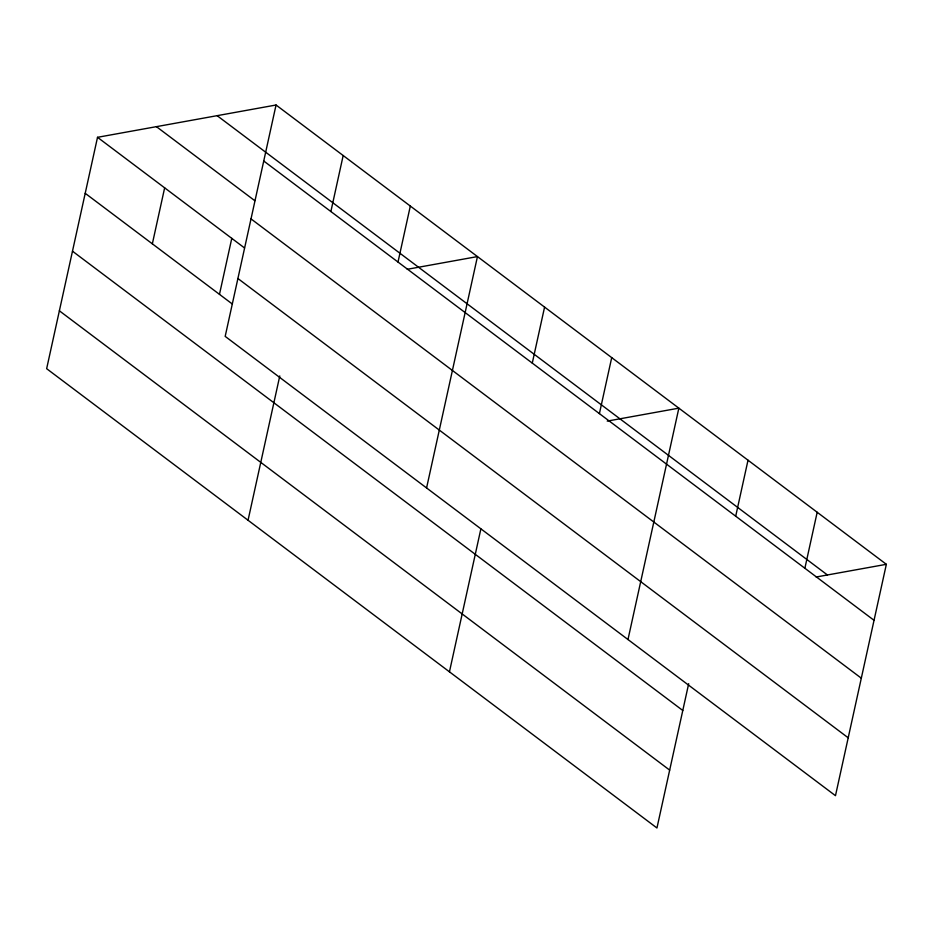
<?xml version="1.0" encoding="UTF-8"?>
<svg xmlns="http://www.w3.org/2000/svg" width="933" height="933" viewBox="0 0 933 933"><rect width="100%" height="100%" fill="white"/><g stroke="black" fill="none" stroke-linecap="round" stroke-linejoin="round"><path stroke-width="1.4" d="M276.051 105.009L225.18 336.381L835.478 795.686L886.35 564.313L276.051 105.009L97.522 137.314L46.65 368.687L656.949 827.991L688.682 683.667M152.347 243.828L164.651 187.836M219.477 294.35L231.781 238.358M248.05 520.252L279.783 375.929M330.877 211.523L343.181 155.531M398.006 262.045L410.322 206.053M426.579 487.947L477.451 256.587L407.243 269.287M449.449 671.83L480.868 528.918M532.276 363.1L544.58 307.109M599.406 413.622L611.71 357.631M627.979 639.525L678.851 408.153L607.231 421.11M735.705 516.194L748.021 460.202M804.876 568.255L817.18 512.264M816.142 577.014L886.35 564.313M217.132 115.669L827.431 574.973M263.736 161.001L874.034 620.305M156.429 126.655L254.814 200.7M251.012 218.882L861.311 678.186M97.522 137.314L244.516 247.945M237.903 278.512L848.202 737.805M85.206 193.306L232.212 303.936M72.482 251.187L682.781 710.48M59.374 310.806L669.672 770.11"/></g></svg>
